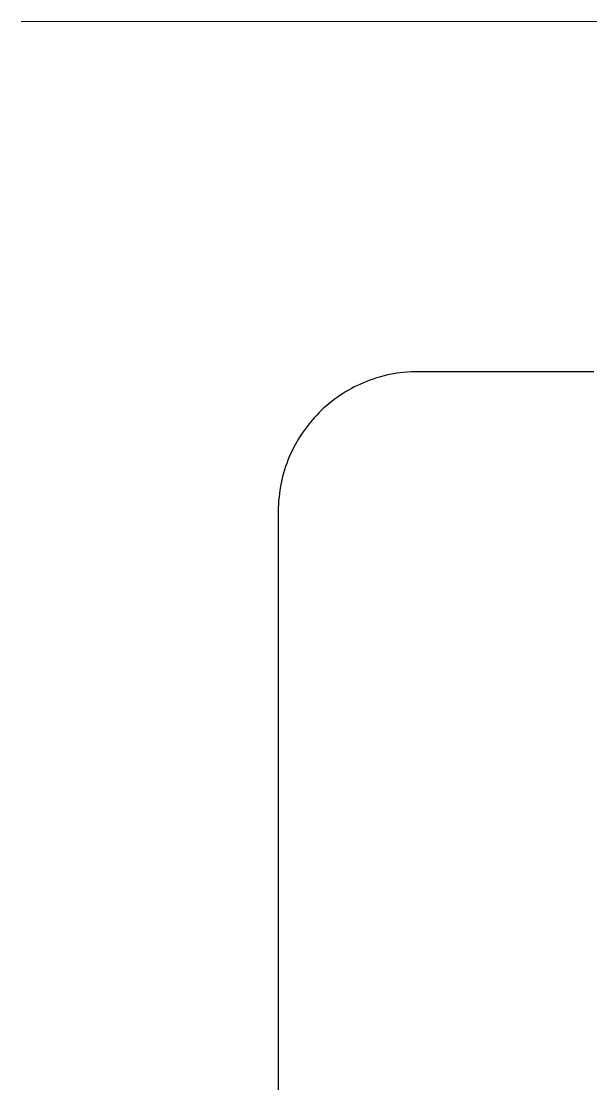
# Model space of a CAD drawing. Extents: x -53 to 325, y -116 to 23.
# Drawn here: x 276.04 to 282.16, y -59.49 to -48.08 of the extents above; entities that cross this region are included whole.
import ezdxf

# ---------------------------------------------------------------- set-up
doc = ezdxf.new("R2010")
doc.units = 0
for name, color, linetype in [('Shape032', 7, 'CONTINUOUS'), ('Shape1332', 7, 'CONTINUOUS'), ('Shape1333', 7, 'CONTINUOUS'), ('Shape1334', 7, 'CONTINUOUS'), ('Shape1335', 7, 'CONTINUOUS'), ('Shape1336', 7, 'CONTINUOUS'), ('Shape1337', 7, 'CONTINUOUS'), ('Shape1338', 7, 'CONTINUOUS'), ('Shape1339', 7, 'CONTINUOUS'), ('Shape1340', 7, 'CONTINUOUS'), ('Shape1341', 7, 'CONTINUOUS'), ('Shape1342', 7, 'CONTINUOUS'), ('Shape1343', 7, 'CONTINUOUS'), ('Shape1344', 7, 'CONTINUOUS'), ('Shape1345', 7, 'CONTINUOUS'), ('Shape1346', 7, 'CONTINUOUS'), ('Shape1347', 7, 'CONTINUOUS'), ('Shape1348', 7, 'CONTINUOUS'), ('Shape1349', 7, 'CONTINUOUS'), ('Shape1350', 7, 'CONTINUOUS'), ('Shape1351', 7, 'CONTINUOUS'), ('Shape1352', 7, 'CONTINUOUS'), ('Shape1353', 7, 'CONTINUOUS'), ('Shape1354', 7, 'CONTINUOUS'), ('Shape1355', 7, 'CONTINUOUS'), ('Shape1356', 7, 'CONTINUOUS'), ('Shape1357', 7, 'CONTINUOUS'), ('Shape1358', 7, 'CONTINUOUS'), ('Shape1359', 7, 'CONTINUOUS'), ('Shape1360', 7, 'CONTINUOUS'), ('Shape1361', 7, 'CONTINUOUS'), ('Shape1362', 7, 'CONTINUOUS'), ('Shape1363', 7, 'CONTINUOUS'), ('Shape1364', 7, 'CONTINUOUS'), ('Shape1365', 7, 'CONTINUOUS'), ('Shape1366', 7, 'CONTINUOUS'), ('Shape1367', 7, 'CONTINUOUS'), ('Shape1368', 7, 'CONTINUOUS'), ('Shape1369', 7, 'CONTINUOUS'), ('Shape1370', 7, 'CONTINUOUS'), ('Shape1371', 7, 'CONTINUOUS'), ('Shape1372', 7, 'CONTINUOUS'), ('Shape1373', 7, 'CONTINUOUS'), ('Shape1374', 7, 'CONTINUOUS'), ('Shape1375', 7, 'CONTINUOUS'), ('Shape1376', 7, 'CONTINUOUS'), ('Shape1377', 7, 'CONTINUOUS'), ('Shape1378', 7, 'CONTINUOUS'), ('Shape1379', 7, 'CONTINUOUS'), ('Shape1380', 7, 'CONTINUOUS'), ('Shape1381', 7, 'CONTINUOUS'), ('Shape1382', 7, 'CONTINUOUS'), ('Shape1383', 7, 'CONTINUOUS'), ('Shape1384', 7, 'CONTINUOUS'), ('Shape1385', 7, 'CONTINUOUS'), ('Shape1386', 7, 'CONTINUOUS'), ('Shape1387', 7, 'CONTINUOUS'), ('Shape1388', 7, 'CONTINUOUS'), ('Shape1389', 7, 'CONTINUOUS'), ('Shape1390', 7, 'CONTINUOUS'), ('Shape1391', 7, 'CONTINUOUS'), ('Shape1392', 7, 'CONTINUOUS'), ('Shape1393', 7, 'CONTINUOUS'), ('Shape1394', 7, 'CONTINUOUS'), ('Shape1395', 7, 'CONTINUOUS'), ('Shape1396', 7, 'CONTINUOUS'), ('Shape1397', 7, 'CONTINUOUS'), ('Shape1398', 7, 'CONTINUOUS'), ('Shape1399', 7, 'CONTINUOUS'), ('Shape1400', 7, 'CONTINUOUS'), ('Shape1401', 7, 'CONTINUOUS'), ('Shape1402', 7, 'CONTINUOUS'), ('Shape1403', 7, 'CONTINUOUS'), ('Shape1404', 7, 'CONTINUOUS'), ('Shape1405', 7, 'CONTINUOUS'), ('Shape1406', 7, 'CONTINUOUS'), ('Shape1407', 7, 'CONTINUOUS'), ('Shape1408', 7, 'CONTINUOUS'), ('Shape1409', 7, 'CONTINUOUS'), ('Shape1410', 7, 'CONTINUOUS'), ('Shape1411', 7, 'CONTINUOUS'), ('Shape1412', 7, 'CONTINUOUS'), ('Shape1413', 7, 'CONTINUOUS'), ('Shape1414', 7, 'CONTINUOUS'), ('Shape1415', 7, 'CONTINUOUS'), ('Shape1416', 7, 'CONTINUOUS'), ('Shape1417', 7, 'CONTINUOUS'), ('Shape1418', 7, 'CONTINUOUS'), ('Shape1419', 7, 'CONTINUOUS'), ('Shape1420', 7, 'CONTINUOUS'), ('Shape1421', 7, 'CONTINUOUS'), ('Shape1422', 7, 'CONTINUOUS'), ('Shape1423', 7, 'CONTINUOUS'), ('Shape1424', 7, 'CONTINUOUS'), ('Shape1425', 7, 'CONTINUOUS'), ('Shape1426', 7, 'CONTINUOUS'), ('Shape1427', 7, 'CONTINUOUS'), ('Shape1428', 7, 'CONTINUOUS'), ('Shape1429', 7, 'CONTINUOUS'), ('Shape1430', 7, 'CONTINUOUS'), ('Shape1431', 7, 'CONTINUOUS'), ('Shape1432', 7, 'CONTINUOUS'), ('Shape1433', 7, 'CONTINUOUS'), ('Shape1434', 7, 'CONTINUOUS'), ('Shape1435', 7, 'CONTINUOUS'), ('Shape1436', 7, 'CONTINUOUS'), ('Shape1437', 7, 'CONTINUOUS'), ('Shape1438', 7, 'CONTINUOUS'), ('Shape1439', 7, 'CONTINUOUS'), ('Shape1440', 7, 'CONTINUOUS'), ('Shape1441', 7, 'CONTINUOUS'), ('Shape1442', 7, 'CONTINUOUS'), ('Shape1443', 7, 'CONTINUOUS'), ('Shape1444', 7, 'CONTINUOUS'), ('Shape1445', 7, 'CONTINUOUS'), ('Shape1446', 7, 'CONTINUOUS'), ('Shape1447', 7, 'CONTINUOUS'), ('Shape1448', 7, 'CONTINUOUS'), ('Shape1449', 7, 'CONTINUOUS'), ('Shape1450', 7, 'CONTINUOUS'), ('Shape1451', 7, 'CONTINUOUS'), ('Shape1452', 7, 'CONTINUOUS'), ('Shape1453', 7, 'CONTINUOUS'), ('Shape1454', 7, 'CONTINUOUS'), ('Shape1455', 7, 'CONTINUOUS'), ('Shape1456', 7, 'CONTINUOUS'), ('Shape1457', 7, 'CONTINUOUS'), ('Shape1458', 7, 'CONTINUOUS'), ('Shape1459', 7, 'CONTINUOUS'), ('Shape1460', 7, 'CONTINUOUS'), ('Shape1461', 7, 'CONTINUOUS'), ('Shape1462', 7, 'CONTINUOUS'), ('Shape1463', 7, 'CONTINUOUS'), ('Shape1464', 7, 'CONTINUOUS'), ('Shape1465', 7, 'CONTINUOUS'), ('Shape1466', 7, 'CONTINUOUS'), ('Shape1467', 7, 'CONTINUOUS'), ('Shape1468', 7, 'CONTINUOUS'), ('Shape1469', 7, 'CONTINUOUS'), ('Shape1470', 7, 'CONTINUOUS'), ('Shape1471', 7, 'CONTINUOUS'), ('Shape1472', 7, 'CONTINUOUS'), ('Shape1473', 7, 'CONTINUOUS'), ('Shape1474', 7, 'CONTINUOUS'), ('Shape1475', 7, 'CONTINUOUS'), ('Shape1476', 7, 'CONTINUOUS'), ('Shape1477', 7, 'CONTINUOUS'), ('Shape1478', 7, 'CONTINUOUS'), ('Shape1479', 7, 'CONTINUOUS'), ('Shape1480', 7, 'CONTINUOUS'), ('Shape1481', 7, 'CONTINUOUS'), ('Shape1482', 7, 'CONTINUOUS'), ('Shape1483', 7, 'CONTINUOUS'), ('Shape1484', 7, 'CONTINUOUS'), ('Shape1485', 7, 'CONTINUOUS'), ('Shape1486', 7, 'CONTINUOUS'), ('Shape1487', 7, 'CONTINUOUS'), ('Shape1488', 7, 'CONTINUOUS'), ('Shape1489', 7, 'CONTINUOUS'), ('Shape1490', 7, 'CONTINUOUS'), ('Shape1491', 7, 'CONTINUOUS'), ('Shape1492', 7, 'CONTINUOUS'), ('Shape1493', 7, 'CONTINUOUS'), ('Shape1494', 7, 'CONTINUOUS'), ('Shape1495', 7, 'CONTINUOUS'), ('Shape1496', 7, 'CONTINUOUS'), ('Shape1497', 7, 'CONTINUOUS'), ('Shape1498', 7, 'CONTINUOUS'), ('Shape1499', 7, 'CONTINUOUS'), ('Shape1500', 7, 'CONTINUOUS'), ('Shape1501', 7, 'CONTINUOUS'), ('Shape1502', 7, 'CONTINUOUS'), ('Shape1503', 7, 'CONTINUOUS'), ('Shape1504', 7, 'CONTINUOUS'), ('Shape1505', 7, 'CONTINUOUS'), ('Shape1506', 7, 'CONTINUOUS'), ('Shape1507', 7, 'CONTINUOUS'), ('Shape1508', 7, 'CONTINUOUS'), ('Shape1509', 7, 'CONTINUOUS'), ('Shape1510', 7, 'CONTINUOUS'), ('Shape1511', 7, 'CONTINUOUS'), ('Shape1512', 7, 'CONTINUOUS'), ('Shape1513', 7, 'CONTINUOUS'), ('Shape1514', 7, 'CONTINUOUS'), ('Shape1515', 7, 'CONTINUOUS'), ('Shape1516', 7, 'CONTINUOUS'), ('Shape1517', 7, 'CONTINUOUS'), ('Shape1518', 7, 'CONTINUOUS'), ('Shape1519', 7, 'CONTINUOUS'), ('Shape1520', 7, 'CONTINUOUS'), ('Shape1521', 7, 'CONTINUOUS'), ('Shape1522', 7, 'CONTINUOUS'), ('Shape1523', 7, 'CONTINUOUS'), ('Shape1524', 7, 'CONTINUOUS'), ('Shape1525', 7, 'CONTINUOUS'), ('Shape1526', 7, 'CONTINUOUS'), ('Shape1527', 7, 'CONTINUOUS'), ('Shape1528', 7, 'CONTINUOUS'), ('Shape1529', 7, 'CONTINUOUS'), ('Shape1530', 7, 'CONTINUOUS'), ('Shape1531', 7, 'CONTINUOUS'), ('Shape1532', 7, 'CONTINUOUS'), ('Shape1533', 7, 'CONTINUOUS'), ('Shape1534', 7, 'CONTINUOUS'), ('Shape1535', 7, 'CONTINUOUS'), ('Shape1536', 7, 'CONTINUOUS'), ('Shape1537', 7, 'CONTINUOUS'), ('Shape1538', 7, 'CONTINUOUS'), ('Shape1539', 7, 'CONTINUOUS'), ('Shape1540', 7, 'CONTINUOUS'), ('Shape1541', 7, 'CONTINUOUS'), ('Shape1542', 7, 'CONTINUOUS'), ('Shape1543', 7, 'CONTINUOUS'), ('Shape1544', 7, 'CONTINUOUS'), ('Shape1545', 7, 'CONTINUOUS'), ('Shape1546', 7, 'CONTINUOUS'), ('Shape1547', 7, 'CONTINUOUS'), ('Shape1548', 7, 'CONTINUOUS'), ('Shape1549', 7, 'CONTINUOUS'), ('Shape1550', 7, 'CONTINUOUS'), ('Shape1551', 7, 'CONTINUOUS'), ('Shape1552', 7, 'CONTINUOUS'), ('Shape1553', 7, 'CONTINUOUS'), ('Shape1554', 7, 'CONTINUOUS'), ('Shape1555', 7, 'CONTINUOUS'), ('Shape1556', 7, 'CONTINUOUS'), ('Shape1557', 7, 'CONTINUOUS'), ('Shape1558', 7, 'CONTINUOUS'), ('Shape1559', 7, 'CONTINUOUS'), ('Shape1560', 7, 'CONTINUOUS'), ('Shape1561', 7, 'CONTINUOUS'), ('Shape1562', 7, 'CONTINUOUS'), ('Shape1563', 7, 'CONTINUOUS'), ('Shape1564', 7, 'CONTINUOUS'), ('Shape1565', 7, 'CONTINUOUS'), ('Shape1566', 7, 'CONTINUOUS'), ('Shape1567', 7, 'CONTINUOUS'), ('Shape1568', 7, 'CONTINUOUS'), ('Shape1569', 7, 'CONTINUOUS'), ('Shape1570', 7, 'CONTINUOUS'), ('Shape1571', 7, 'CONTINUOUS'), ('Shape1572', 7, 'CONTINUOUS'), ('Shape1573', 7, 'CONTINUOUS'), ('Shape1574', 7, 'CONTINUOUS'), ('Shape1575', 7, 'CONTINUOUS'), ('Shape1576', 7, 'CONTINUOUS'), ('Shape1577', 7, 'CONTINUOUS'), ('Shape1578', 7, 'CONTINUOUS'), ('Shape1579', 7, 'CONTINUOUS'), ('Shape1580', 7, 'CONTINUOUS'), ('Shape1581', 7, 'CONTINUOUS'), ('Shape1582', 7, 'CONTINUOUS'), ('Shape1583', 7, 'CONTINUOUS'), ('Shape1584', 7, 'CONTINUOUS'), ('Shape1585', 7, 'CONTINUOUS'), ('Shape1586', 7, 'CONTINUOUS'), ('Shape1587', 7, 'CONTINUOUS'), ('Shape1588', 7, 'CONTINUOUS'), ('Shape1589', 7, 'CONTINUOUS'), ('Shape1590', 7, 'CONTINUOUS'), ('Shape1591', 7, 'CONTINUOUS'), ('Shape1592', 7, 'CONTINUOUS'), ('Shape1593', 7, 'CONTINUOUS'), ('Shape1594', 7, 'CONTINUOUS'), ('Shape1595', 7, 'CONTINUOUS'), ('Shape1596', 7, 'CONTINUOUS'), ('Shape1597', 7, 'CONTINUOUS'), ('Shape1598', 7, 'CONTINUOUS'), ('Shape1599', 7, 'CONTINUOUS'), ('Shape1600', 7, 'CONTINUOUS'), ('Shape1601', 7, 'CONTINUOUS'), ('Shape1602', 7, 'CONTINUOUS')]:
    doc.layers.add(name, color=color, linetype=linetype)

msp = doc.modelspace()

# ---------------------------------------------------------------- linework, layer by layer
at = {"layer": 'Shape032'}
msp.add_line((276.038, -48.079), (292.587, -48.0776), dxfattribs=at)
at = {"layer": 'Shape1332'}
msp.add_line((282.19, -51.8424), (282.125, -51.8424), dxfattribs=at)
at = {"layer": 'Shape1333'}
msp.add_line((282.125, -51.8424), (282.06, -51.8424), dxfattribs=at)
at = {"layer": 'Shape1334'}
msp.add_line((282.06, -51.8424), (281.997, -51.8424), dxfattribs=at)
at = {"layer": 'Shape1335'}
msp.add_line((281.997, -51.8424), (281.935, -51.8424), dxfattribs=at)
at = {"layer": 'Shape1336'}
msp.add_line((281.935, -51.8424), (281.873, -51.8424), dxfattribs=at)
at = {"layer": 'Shape1337'}
msp.add_line((281.873, -51.8424), (281.813, -51.8424), dxfattribs=at)
at = {"layer": 'Shape1338'}
msp.add_line((281.813, -51.8424), (281.754, -51.8424), dxfattribs=at)
at = {"layer": 'Shape1339'}
msp.add_line((281.754, -51.8424), (281.695, -51.8424), dxfattribs=at)
at = {"layer": 'Shape1340'}
msp.add_line((281.695, -51.8424), (281.638, -51.8424), dxfattribs=at)
at = {"layer": 'Shape1341'}
msp.add_line((281.638, -51.8424), (281.581, -51.8424), dxfattribs=at)
at = {"layer": 'Shape1342'}
msp.add_line((281.581, -51.8424), (281.526, -51.8424), dxfattribs=at)
at = {"layer": 'Shape1343'}
msp.add_line((281.526, -51.8424), (281.472, -51.8424), dxfattribs=at)
at = {"layer": 'Shape1344'}
msp.add_line((281.472, -51.8424), (281.419, -51.8424), dxfattribs=at)
at = {"layer": 'Shape1345'}
msp.add_line((281.419, -51.8424), (281.367, -51.8424), dxfattribs=at)
at = {"layer": 'Shape1346'}
msp.add_line((281.367, -51.8424), (281.315, -51.8424), dxfattribs=at)
at = {"layer": 'Shape1347'}
msp.add_line((281.315, -51.8424), (281.265, -51.8424), dxfattribs=at)
at = {"layer": 'Shape1348'}
msp.add_line((281.265, -51.8424), (281.217, -51.8424), dxfattribs=at)
at = {"layer": 'Shape1349'}
msp.add_line((281.217, -51.8424), (281.169, -51.8424), dxfattribs=at)
at = {"layer": 'Shape1350'}
msp.add_line((281.169, -51.8424), (281.122, -51.8424), dxfattribs=at)
at = {"layer": 'Shape1351'}
msp.add_line((281.122, -51.8424), (281.077, -51.8424), dxfattribs=at)
at = {"layer": 'Shape1352'}
msp.add_line((281.077, -51.8424), (281.033, -51.8424), dxfattribs=at)
at = {"layer": 'Shape1353'}
msp.add_line((281.033, -51.8424), (280.989, -51.8424), dxfattribs=at)
at = {"layer": 'Shape1354'}
msp.add_line((280.989, -51.8424), (280.948, -51.8424), dxfattribs=at)
at = {"layer": 'Shape1355'}
msp.add_line((280.948, -51.8424), (280.907, -51.8424), dxfattribs=at)
at = {"layer": 'Shape1356'}
msp.add_line((280.907, -51.8424), (280.867, -51.8424), dxfattribs=at)
at = {"layer": 'Shape1357'}
msp.add_line((280.867, -51.8424), (280.829, -51.8424), dxfattribs=at)
at = {"layer": 'Shape1358'}
msp.add_line((280.829, -51.8424), (280.792, -51.8424), dxfattribs=at)
at = {"layer": 'Shape1359'}
msp.add_line((280.792, -51.8424), (280.756, -51.8424), dxfattribs=at)
at = {"layer": 'Shape1360'}
msp.add_line((280.756, -51.8424), (280.739, -51.8424), dxfattribs=at)
at = {"layer": 'Shape1361'}
msp.add_line((280.739, -51.8424), (280.721, -51.8424), dxfattribs=at)
at = {"layer": 'Shape1362'}
msp.add_line((280.721, -51.8424), (280.705, -51.8424), dxfattribs=at)
at = {"layer": 'Shape1363'}
msp.add_line((280.705, -51.8424), (280.688, -51.8424), dxfattribs=at)
at = {"layer": 'Shape1364'}
msp.add_line((280.688, -51.8424), (280.672, -51.8424), dxfattribs=at)
at = {"layer": 'Shape1365'}
msp.add_line((280.672, -51.8424), (280.656, -51.8424), dxfattribs=at)
at = {"layer": 'Shape1366'}
msp.add_line((280.656, -51.8424), (280.641, -51.8424), dxfattribs=at)
at = {"layer": 'Shape1367'}
msp.add_line((280.641, -51.8424), (280.625, -51.8424), dxfattribs=at)
at = {"layer": 'Shape1368'}
msp.add_line((280.625, -51.8424), (280.61, -51.8424), dxfattribs=at)
at = {"layer": 'Shape1369'}
msp.add_line((280.61, -51.8424), (280.596, -51.8424), dxfattribs=at)
at = {"layer": 'Shape1370'}
msp.add_line((280.596, -51.8424), (280.582, -51.8424), dxfattribs=at)
at = {"layer": 'Shape1371'}
msp.add_line((280.582, -51.8424), (280.568, -51.8424), dxfattribs=at)
at = {"layer": 'Shape1372'}
msp.add_line((280.568, -51.8424), (280.554, -51.8424), dxfattribs=at)
at = {"layer": 'Shape1373'}
msp.add_line((280.554, -51.8424), (280.541, -51.8424), dxfattribs=at)
at = {"layer": 'Shape1374'}
msp.add_line((280.541, -51.8424), (280.528, -51.8424), dxfattribs=at)
at = {"layer": 'Shape1375'}
msp.add_line((280.528, -51.8424), (280.516, -51.8424), dxfattribs=at)
at = {"layer": 'Shape1376'}
msp.add_line((280.516, -51.8424), (280.503, -51.8424), dxfattribs=at)
at = {"layer": 'Shape1377'}
msp.add_line((280.503, -51.8424), (280.491, -51.8424), dxfattribs=at)
at = {"layer": 'Shape1378'}
msp.add_line((280.491, -51.8424), (280.48, -51.8424), dxfattribs=at)
at = {"layer": 'Shape1379'}
msp.add_line((280.48, -51.8424), (280.469, -51.8424), dxfattribs=at)
at = {"layer": 'Shape1380'}
msp.add_line((280.469, -51.8424), (280.458, -51.8424), dxfattribs=at)
at = {"layer": 'Shape1381'}
msp.add_line((280.458, -51.8424), (280.447, -51.8424), dxfattribs=at)
at = {"layer": 'Shape1382'}
msp.add_line((280.447, -51.8424), (280.437, -51.8424), dxfattribs=at)
at = {"layer": 'Shape1383'}
msp.add_line((280.437, -51.8424), (280.427, -51.8424), dxfattribs=at)
at = {"layer": 'Shape1384'}
msp.add_line((280.427, -51.8424), (280.418, -51.8424), dxfattribs=at)
at = {"layer": 'Shape1385'}
msp.add_line((280.418, -51.8424), (280.409, -51.8424), dxfattribs=at)
at = {"layer": 'Shape1386'}
msp.add_line((280.409, -51.8424), (280.4, -51.8424), dxfattribs=at)
at = {"layer": 'Shape1387'}
msp.add_line((280.4, -51.8424), (280.392, -51.8424), dxfattribs=at)
at = {"layer": 'Shape1388'}
msp.add_line((280.392, -51.8424), (280.384, -51.8424), dxfattribs=at)
at = {"layer": 'Shape1389'}
msp.add_line((280.384, -51.8424), (280.376, -51.8424), dxfattribs=at)
at = {"layer": 'Shape1390'}
msp.add_line((280.376, -51.8424), (280.369, -51.8424), dxfattribs=at)
at = {"layer": 'Shape1391'}
msp.add_line((280.369, -51.8424), (280.362, -51.8424), dxfattribs=at)
at = {"layer": 'Shape1392'}
msp.add_line((280.362, -51.8424), (280.355, -51.8424), dxfattribs=at)
at = {"layer": 'Shape1393'}
msp.add_line((280.355, -51.8424), (280.349, -51.8424), dxfattribs=at)
at = {"layer": 'Shape1394'}
msp.add_line((280.349, -51.8424), (280.343, -51.8424), dxfattribs=at)
at = {"layer": 'Shape1395'}
msp.add_line((280.343, -51.8424), (280.337, -51.8424), dxfattribs=at)
at = {"layer": 'Shape1396'}
msp.add_line((280.337, -51.8424), (280.332, -51.8424), dxfattribs=at)
at = {"layer": 'Shape1397'}
msp.add_line((280.332, -51.8424), (280.328, -51.8424), dxfattribs=at)
at = {"layer": 'Shape1398'}
msp.add_line((280.328, -51.8424), (280.323, -51.8424), dxfattribs=at)
at = {"layer": 'Shape1399'}
msp.add_line((280.323, -51.8424), (280.319, -51.8424), dxfattribs=at)
at = {"layer": 'Shape1400'}
msp.add_line((280.319, -51.8424), (280.316, -51.8424), dxfattribs=at)
at = {"layer": 'Shape1401'}
msp.add_line((280.316, -51.8424), (280.312, -51.8424), dxfattribs=at)
at = {"layer": 'Shape1402'}
msp.add_line((280.312, -51.8424), (280.309, -51.8424), dxfattribs=at)
at = {"layer": 'Shape1403'}
msp.add_line((280.309, -51.8424), (280.307, -51.8424), dxfattribs=at)
at = {"layer": 'Shape1404'}
msp.add_line((280.307, -51.8424), (280.305, -51.8424), dxfattribs=at)
at = {"layer": 'Shape1405'}
msp.add_line((280.305, -51.8424), (280.303, -51.8424), dxfattribs=at)
at = {"layer": 'Shape1406'}
msp.add_line((280.303, -51.8424), (280.302, -51.8424), dxfattribs=at)
at = {"layer": 'Shape1407'}
msp.add_line((280.302, -51.8424), (280.301, -51.8424), dxfattribs=at)
at = {"layer": 'Shape1408'}
msp.add_line((280.301, -51.8424), (280.3, -51.8424), dxfattribs=at)
at = {"layer": 'Shape1409'}
msp.add_line((280.3, -51.8424), (280.3, -51.8424), dxfattribs=at)
at = {"layer": 'Shape1410'}
msp.add_line((280.3, -51.8424), (280.261, -51.8429), dxfattribs=at)
at = {"layer": 'Shape1411'}
msp.add_line((280.261, -51.8429), (280.223, -51.8444), dxfattribs=at)
at = {"layer": 'Shape1412'}
msp.add_line((280.223, -51.8444), (280.185, -51.8468), dxfattribs=at)
at = {"layer": 'Shape1413'}
msp.add_line((280.185, -51.8468), (280.147, -51.8502), dxfattribs=at)
at = {"layer": 'Shape1414'}
msp.add_line((280.147, -51.8502), (280.109, -51.8545), dxfattribs=at)
at = {"layer": 'Shape1415'}
msp.add_line((280.109, -51.8545), (280.072, -51.8597), dxfattribs=at)
at = {"layer": 'Shape1416'}
msp.add_line((280.072, -51.8597), (280.034, -51.8659), dxfattribs=at)
at = {"layer": 'Shape1417'}
msp.add_line((280.034, -51.8659), (279.998, -51.8729), dxfattribs=at)
at = {"layer": 'Shape1418'}
msp.add_line((279.998, -51.8729), (279.961, -51.8808), dxfattribs=at)
at = {"layer": 'Shape1419'}
msp.add_line((279.961, -51.8808), (279.925, -51.8897), dxfattribs=at)
at = {"layer": 'Shape1420'}
msp.add_line((279.925, -51.8897), (279.889, -51.8993), dxfattribs=at)
at = {"layer": 'Shape1421'}
msp.add_line((279.889, -51.8993), (279.854, -51.9099), dxfattribs=at)
at = {"layer": 'Shape1422'}
msp.add_line((279.854, -51.9099), (279.819, -51.9212), dxfattribs=at)
at = {"layer": 'Shape1423'}
msp.add_line((279.819, -51.9212), (279.784, -51.9335), dxfattribs=at)
at = {"layer": 'Shape1424'}
msp.add_line((279.784, -51.9335), (279.75, -51.9465), dxfattribs=at)
at = {"layer": 'Shape1425'}
msp.add_line((279.75, -51.9465), (279.716, -51.9603), dxfattribs=at)
at = {"layer": 'Shape1426'}
msp.add_line((279.716, -51.9603), (279.683, -51.9749), dxfattribs=at)
at = {"layer": 'Shape1427'}
msp.add_line((279.683, -51.9749), (279.65, -51.9903), dxfattribs=at)
at = {"layer": 'Shape1428'}
msp.add_line((279.65, -51.9903), (279.617, -52.0065), dxfattribs=at)
at = {"layer": 'Shape1429'}
msp.add_line((279.617, -52.0065), (279.585, -52.0235), dxfattribs=at)
at = {"layer": 'Shape1430'}
msp.add_line((279.585, -52.0235), (279.553, -52.0412), dxfattribs=at)
at = {"layer": 'Shape1431'}
msp.add_line((279.553, -52.0412), (279.522, -52.0596), dxfattribs=at)
at = {"layer": 'Shape1432'}
msp.add_line((279.522, -52.0596), (279.491, -52.0787), dxfattribs=at)
at = {"layer": 'Shape1433'}
msp.add_line((279.491, -52.0787), (279.461, -52.0986), dxfattribs=at)
at = {"layer": 'Shape1434'}
msp.add_line((279.461, -52.0986), (279.432, -52.1192), dxfattribs=at)
at = {"layer": 'Shape1435'}
msp.add_line((279.432, -52.1192), (279.402, -52.1404), dxfattribs=at)
at = {"layer": 'Shape1436'}
msp.add_line((279.402, -52.1404), (279.374, -52.1624), dxfattribs=at)
at = {"layer": 'Shape1437'}
msp.add_line((279.374, -52.1624), (279.346, -52.185), dxfattribs=at)
at = {"layer": 'Shape1438'}
msp.add_line((279.346, -52.185), (279.318, -52.2082), dxfattribs=at)
at = {"layer": 'Shape1439'}
msp.add_line((279.318, -52.2082), (279.291, -52.2321), dxfattribs=at)
at = {"layer": 'Shape1440'}
msp.add_line((279.291, -52.2321), (279.265, -52.2566), dxfattribs=at)
at = {"layer": 'Shape1441'}
msp.add_line((279.265, -52.2566), (279.239, -52.2818), dxfattribs=at)
at = {"layer": 'Shape1442'}
msp.add_line((279.239, -52.2818), (279.214, -52.3075), dxfattribs=at)
at = {"layer": 'Shape1443'}
msp.add_line((279.214, -52.3075), (279.19, -52.3339), dxfattribs=at)
at = {"layer": 'Shape1444'}
msp.add_line((279.19, -52.3339), (279.166, -52.3608), dxfattribs=at)
at = {"layer": 'Shape1445'}
msp.add_line((279.166, -52.3608), (279.142, -52.3883), dxfattribs=at)
at = {"layer": 'Shape1446'}
msp.add_line((279.142, -52.3883), (279.12, -52.4164), dxfattribs=at)
at = {"layer": 'Shape1447'}
msp.add_line((279.12, -52.4164), (279.098, -52.445), dxfattribs=at)
at = {"layer": 'Shape1448'}
msp.add_line((279.098, -52.445), (279.077, -52.4741), dxfattribs=at)
at = {"layer": 'Shape1449'}
msp.add_line((279.077, -52.4741), (279.056, -52.5038), dxfattribs=at)
at = {"layer": 'Shape1450'}
msp.add_line((279.056, -52.5038), (279.036, -52.5339), dxfattribs=at)
at = {"layer": 'Shape1451'}
msp.add_line((279.036, -52.5339), (279.017, -52.5646), dxfattribs=at)
at = {"layer": 'Shape1452'}
msp.add_line((279.017, -52.5646), (278.999, -52.5958), dxfattribs=at)
at = {"layer": 'Shape1453'}
msp.add_line((278.999, -52.5958), (278.981, -52.6274), dxfattribs=at)
at = {"layer": 'Shape1454'}
msp.add_line((278.981, -52.6274), (278.964, -52.6596), dxfattribs=at)
at = {"layer": 'Shape1455'}
msp.add_line((278.964, -52.6596), (278.948, -52.6921), dxfattribs=at)
at = {"layer": 'Shape1456'}
msp.add_line((278.948, -52.6921), (278.932, -52.7251), dxfattribs=at)
at = {"layer": 'Shape1457'}
msp.add_line((278.932, -52.7251), (278.918, -52.7586), dxfattribs=at)
at = {"layer": 'Shape1458'}
msp.add_line((278.918, -52.7586), (278.904, -52.7924), dxfattribs=at)
at = {"layer": 'Shape1459'}
msp.add_line((278.904, -52.7924), (278.891, -52.8267), dxfattribs=at)
at = {"layer": 'Shape1460'}
msp.add_line((278.891, -52.8267), (278.879, -52.8613), dxfattribs=at)
at = {"layer": 'Shape1461'}
msp.add_line((278.879, -52.8613), (278.867, -52.8964), dxfattribs=at)
at = {"layer": 'Shape1462'}
msp.add_line((278.867, -52.8964), (278.857, -52.9318), dxfattribs=at)
at = {"layer": 'Shape1463'}
msp.add_line((278.857, -52.9318), (278.847, -52.9676), dxfattribs=at)
at = {"layer": 'Shape1464'}
msp.add_line((278.847, -52.9676), (278.838, -53.0037), dxfattribs=at)
at = {"layer": 'Shape1465'}
msp.add_line((278.838, -53.0037), (278.83, -53.0401), dxfattribs=at)
at = {"layer": 'Shape1466'}
msp.add_line((278.83, -53.0401), (278.823, -53.0769), dxfattribs=at)
at = {"layer": 'Shape1467'}
msp.add_line((278.823, -53.0769), (278.817, -53.114), dxfattribs=at)
at = {"layer": 'Shape1468'}
msp.add_line((278.817, -53.114), (278.812, -53.1514), dxfattribs=at)
at = {"layer": 'Shape1469'}
msp.add_line((278.812, -53.1514), (278.808, -53.1891), dxfattribs=at)
at = {"layer": 'Shape1470'}
msp.add_line((278.808, -53.1891), (278.804, -53.227), dxfattribs=at)
at = {"layer": 'Shape1471'}
msp.add_line((278.804, -53.227), (278.802, -53.2652), dxfattribs=at)
at = {"layer": 'Shape1472'}
msp.add_line((278.802, -53.2652), (278.8, -53.3037), dxfattribs=at)
at = {"layer": 'Shape1473'}
msp.add_line((278.8, -53.3037), (278.8, -53.3424), dxfattribs=at)
at = {"layer": 'Shape1474'}
msp.add_line((278.8, -53.3424), (278.8, -53.3426), dxfattribs=at)
at = {"layer": 'Shape1475'}
msp.add_line((278.8, -53.3426), (278.8, -53.3432), dxfattribs=at)
at = {"layer": 'Shape1476'}
msp.add_line((278.8, -53.3432), (278.8, -53.3442), dxfattribs=at)
at = {"layer": 'Shape1477'}
msp.add_line((278.8, -53.3442), (278.8, -53.3456), dxfattribs=at)
at = {"layer": 'Shape1478'}
msp.add_line((278.8, -53.3456), (278.8, -53.3473), dxfattribs=at)
at = {"layer": 'Shape1479'}
msp.add_line((278.8, -53.3473), (278.8, -53.3495), dxfattribs=at)
at = {"layer": 'Shape1480'}
msp.add_line((278.8, -53.3495), (278.8, -53.352), dxfattribs=at)
at = {"layer": 'Shape1481'}
msp.add_line((278.8, -53.352), (278.8, -53.355), dxfattribs=at)
at = {"layer": 'Shape1482'}
msp.add_line((278.8, -53.355), (278.8, -53.3583), dxfattribs=at)
at = {"layer": 'Shape1483'}
msp.add_line((278.8, -53.3583), (278.8, -53.362), dxfattribs=at)
at = {"layer": 'Shape1484'}
msp.add_line((278.8, -53.362), (278.8, -53.366), dxfattribs=at)
at = {"layer": 'Shape1485'}
msp.add_line((278.8, -53.366), (278.8, -53.3705), dxfattribs=at)
at = {"layer": 'Shape1486'}
msp.add_line((278.8, -53.3705), (278.8, -53.3753), dxfattribs=at)
at = {"layer": 'Shape1487'}
msp.add_line((278.8, -53.3753), (278.8, -53.3805), dxfattribs=at)
at = {"layer": 'Shape1488'}
msp.add_line((278.8, -53.3805), (278.8, -53.3861), dxfattribs=at)
at = {"layer": 'Shape1489'}
msp.add_line((278.8, -53.3861), (278.8, -53.3921), dxfattribs=at)
at = {"layer": 'Shape1490'}
msp.add_line((278.8, -53.3921), (278.8, -53.3984), dxfattribs=at)
at = {"layer": 'Shape1491'}
msp.add_line((278.8, -53.3984), (278.8, -53.4051), dxfattribs=at)
at = {"layer": 'Shape1492'}
msp.add_line((278.8, -53.4051), (278.8, -53.4121), dxfattribs=at)
at = {"layer": 'Shape1493'}
msp.add_line((278.8, -53.4121), (278.8, -53.4196), dxfattribs=at)
at = {"layer": 'Shape1494'}
msp.add_line((278.8, -53.4196), (278.8, -53.4274), dxfattribs=at)
at = {"layer": 'Shape1495'}
msp.add_line((278.8, -53.4274), (278.8, -53.4355), dxfattribs=at)
at = {"layer": 'Shape1496'}
msp.add_line((278.8, -53.4355), (278.8, -53.444), dxfattribs=at)
at = {"layer": 'Shape1497'}
msp.add_line((278.8, -53.444), (278.8, -53.4529), dxfattribs=at)
at = {"layer": 'Shape1498'}
msp.add_line((278.8, -53.4529), (278.8, -53.4622), dxfattribs=at)
at = {"layer": 'Shape1499'}
msp.add_line((278.8, -53.4622), (278.8, -53.4718), dxfattribs=at)
at = {"layer": 'Shape1500'}
msp.add_line((278.8, -53.4718), (278.8, -53.4817), dxfattribs=at)
at = {"layer": 'Shape1501'}
msp.add_line((278.8, -53.4817), (278.8, -53.492), dxfattribs=at)
at = {"layer": 'Shape1502'}
msp.add_line((278.8, -53.492), (278.8, -53.5027), dxfattribs=at)
at = {"layer": 'Shape1503'}
msp.add_line((278.8, -53.5027), (278.8, -53.5137), dxfattribs=at)
at = {"layer": 'Shape1504'}
msp.add_line((278.8, -53.5137), (278.8, -53.525), dxfattribs=at)
at = {"layer": 'Shape1505'}
msp.add_line((278.8, -53.525), (278.8, -53.5367), dxfattribs=at)
at = {"layer": 'Shape1506'}
msp.add_line((278.8, -53.5367), (278.8, -53.5488), dxfattribs=at)
at = {"layer": 'Shape1507'}
msp.add_line((278.8, -53.5488), (278.8, -53.5612), dxfattribs=at)
at = {"layer": 'Shape1508'}
msp.add_line((278.8, -53.5612), (278.8, -53.5739), dxfattribs=at)
at = {"layer": 'Shape1509'}
msp.add_line((278.8, -53.5739), (278.8, -53.587), dxfattribs=at)
at = {"layer": 'Shape1510'}
msp.add_line((278.8, -53.587), (278.8, -53.6004), dxfattribs=at)
at = {"layer": 'Shape1511'}
msp.add_line((278.8, -53.6004), (278.8, -53.6142), dxfattribs=at)
at = {"layer": 'Shape1512'}
msp.add_line((278.8, -53.6142), (278.8, -53.6283), dxfattribs=at)
at = {"layer": 'Shape1513'}
msp.add_line((278.8, -53.6283), (278.8, -53.6427), dxfattribs=at)
at = {"layer": 'Shape1514'}
msp.add_line((278.8, -53.6427), (278.8, -53.6575), dxfattribs=at)
at = {"layer": 'Shape1515'}
msp.add_line((278.8, -53.6575), (278.8, -53.6726), dxfattribs=at)
at = {"layer": 'Shape1516'}
msp.add_line((278.8, -53.6726), (278.8, -53.688), dxfattribs=at)
at = {"layer": 'Shape1517'}
msp.add_line((278.8, -53.688), (278.8, -53.7038), dxfattribs=at)
at = {"layer": 'Shape1518'}
msp.add_line((278.8, -53.7038), (278.8, -53.7199), dxfattribs=at)
at = {"layer": 'Shape1519'}
msp.add_line((278.8, -53.7199), (278.8, -53.7363), dxfattribs=at)
at = {"layer": 'Shape1520'}
msp.add_line((278.8, -53.7363), (278.8, -53.7531), dxfattribs=at)
at = {"layer": 'Shape1521'}
msp.add_line((278.8, -53.7531), (278.8, -53.7701), dxfattribs=at)
at = {"layer": 'Shape1522'}
msp.add_line((278.8, -53.7701), (278.8, -53.7875), dxfattribs=at)
at = {"layer": 'Shape1523'}
msp.add_line((278.8, -53.7875), (278.8, -53.8052), dxfattribs=at)
at = {"layer": 'Shape1524'}
msp.add_line((278.8, -53.8052), (278.8, -53.8233), dxfattribs=at)
at = {"layer": 'Shape1525'}
msp.add_line((278.8, -53.8233), (278.8, -53.8416), dxfattribs=at)
at = {"layer": 'Shape1526'}
msp.add_line((278.8, -53.8416), (278.8, -53.8792), dxfattribs=at)
at = {"layer": 'Shape1527'}
msp.add_line((278.8, -53.8792), (278.8, -53.9181), dxfattribs=at)
at = {"layer": 'Shape1528'}
msp.add_line((278.8, -53.9181), (278.8, -53.9582), dxfattribs=at)
at = {"layer": 'Shape1529'}
msp.add_line((278.8, -53.9582), (278.8, -53.9996), dxfattribs=at)
at = {"layer": 'Shape1530'}
msp.add_line((278.8, -53.9996), (278.8, -54.0421), dxfattribs=at)
at = {"layer": 'Shape1531'}
msp.add_line((278.8, -54.0421), (278.8, -54.0859), dxfattribs=at)
at = {"layer": 'Shape1532'}
msp.add_line((278.8, -54.0859), (278.8, -54.1308), dxfattribs=at)
at = {"layer": 'Shape1533'}
msp.add_line((278.8, -54.1308), (278.8, -54.177), dxfattribs=at)
at = {"layer": 'Shape1534'}
msp.add_line((278.8, -54.177), (278.8, -54.2242), dxfattribs=at)
at = {"layer": 'Shape1535'}
msp.add_line((278.8, -54.2242), (278.8, -54.2727), dxfattribs=at)
at = {"layer": 'Shape1536'}
msp.add_line((278.8, -54.2727), (278.8, -54.3223), dxfattribs=at)
at = {"layer": 'Shape1537'}
msp.add_line((278.8, -54.3223), (278.8, -54.373), dxfattribs=at)
at = {"layer": 'Shape1538'}
msp.add_line((278.8, -54.373), (278.8, -54.4248), dxfattribs=at)
at = {"layer": 'Shape1539'}
msp.add_line((278.8, -54.4248), (278.8, -54.4777), dxfattribs=at)
at = {"layer": 'Shape1540'}
msp.add_line((278.8, -54.4777), (278.8, -54.5317), dxfattribs=at)
at = {"layer": 'Shape1541'}
msp.add_line((278.8, -54.5317), (278.8, -54.5868), dxfattribs=at)
at = {"layer": 'Shape1542'}
msp.add_line((278.8, -54.5868), (278.8, -54.6429), dxfattribs=at)
at = {"layer": 'Shape1543'}
msp.add_line((278.8, -54.6429), (278.8, -54.7001), dxfattribs=at)
at = {"layer": 'Shape1544'}
msp.add_line((278.8, -54.7001), (278.8, -54.7584), dxfattribs=at)
at = {"layer": 'Shape1545'}
msp.add_line((278.8, -54.7584), (278.8, -54.8176), dxfattribs=at)
at = {"layer": 'Shape1546'}
msp.add_line((278.8, -54.8176), (278.8, -54.8779), dxfattribs=at)
at = {"layer": 'Shape1547'}
msp.add_line((278.8, -54.8779), (278.8, -54.9392), dxfattribs=at)
at = {"layer": 'Shape1548'}
msp.add_line((278.8, -54.9392), (278.8, -55.0015), dxfattribs=at)
at = {"layer": 'Shape1549'}
msp.add_line((278.8, -55.0015), (278.8, -55.0647), dxfattribs=at)
at = {"layer": 'Shape1550'}
msp.add_line((278.8, -55.0647), (278.8, -55.1289), dxfattribs=at)
at = {"layer": 'Shape1551'}
msp.add_line((278.8, -55.1289), (278.8, -55.1941), dxfattribs=at)
at = {"layer": 'Shape1552'}
msp.add_line((278.8, -55.1941), (278.8, -55.2602), dxfattribs=at)
at = {"layer": 'Shape1553'}
msp.add_line((278.8, -55.2602), (278.8, -55.3272), dxfattribs=at)
at = {"layer": 'Shape1554'}
msp.add_line((278.8, -55.3272), (278.8, -55.3952), dxfattribs=at)
at = {"layer": 'Shape1555'}
msp.add_line((278.8, -55.3952), (278.8, -55.464), dxfattribs=at)
at = {"layer": 'Shape1556'}
msp.add_line((278.8, -55.464), (278.8, -55.5338), dxfattribs=at)
at = {"layer": 'Shape1557'}
msp.add_line((278.8, -55.5338), (278.8, -55.6044), dxfattribs=at)
at = {"layer": 'Shape1558'}
msp.add_line((278.8, -55.6044), (278.8, -55.6759), dxfattribs=at)
at = {"layer": 'Shape1559'}
msp.add_line((278.8, -55.6759), (278.8, -55.7483), dxfattribs=at)
at = {"layer": 'Shape1560'}
msp.add_line((278.8, -55.7483), (278.8, -55.8214), dxfattribs=at)
at = {"layer": 'Shape1561'}
msp.add_line((278.8, -55.8214), (278.8, -55.8955), dxfattribs=at)
at = {"layer": 'Shape1562'}
msp.add_line((278.8, -55.8955), (278.8, -55.9703), dxfattribs=at)
at = {"layer": 'Shape1563'}
msp.add_line((278.8, -55.9703), (278.8, -56.0459), dxfattribs=at)
at = {"layer": 'Shape1564'}
msp.add_line((278.8, -56.0459), (278.8, -56.1224), dxfattribs=at)
at = {"layer": 'Shape1565'}
msp.add_line((278.8, -56.1224), (278.8, -56.1996), dxfattribs=at)
at = {"layer": 'Shape1566'}
msp.add_line((278.8, -56.1996), (278.8, -56.2775), dxfattribs=at)
at = {"layer": 'Shape1567'}
msp.add_line((278.8, -56.2775), (278.8, -56.3563), dxfattribs=at)
at = {"layer": 'Shape1568'}
msp.add_line((278.8, -56.3563), (278.8, -56.4357), dxfattribs=at)
at = {"layer": 'Shape1569'}
msp.add_line((278.8, -56.4357), (278.8, -56.516), dxfattribs=at)
at = {"layer": 'Shape1570'}
msp.add_line((278.8, -56.516), (278.8, -56.5969), dxfattribs=at)
at = {"layer": 'Shape1571'}
msp.add_line((278.8, -56.5969), (278.8, -56.6785), dxfattribs=at)
at = {"layer": 'Shape1572'}
msp.add_line((278.8, -56.6785), (278.8, -56.7608), dxfattribs=at)
at = {"layer": 'Shape1573'}
msp.add_line((278.8, -56.7608), (278.8, -56.8438), dxfattribs=at)
at = {"layer": 'Shape1574'}
msp.add_line((278.8, -56.8438), (278.8, -56.9275), dxfattribs=at)
at = {"layer": 'Shape1575'}
msp.add_line((278.8, -56.9275), (278.8, -57.0118), dxfattribs=at)
at = {"layer": 'Shape1576'}
msp.add_line((278.8, -57.0118), (278.8, -57.0968), dxfattribs=at)
at = {"layer": 'Shape1577'}
msp.add_line((278.8, -57.0968), (278.8, -57.1824), dxfattribs=at)
at = {"layer": 'Shape1578'}
msp.add_line((278.8, -57.1824), (278.8, -57.2686), dxfattribs=at)
at = {"layer": 'Shape1579'}
msp.add_line((278.8, -57.2686), (278.8, -57.3554), dxfattribs=at)
at = {"layer": 'Shape1580'}
msp.add_line((278.8, -57.3554), (278.8, -57.4429), dxfattribs=at)
at = {"layer": 'Shape1581'}
msp.add_line((278.8, -57.4429), (278.8, -57.5309), dxfattribs=at)
at = {"layer": 'Shape1582'}
msp.add_line((278.8, -57.5309), (278.8, -57.6194), dxfattribs=at)
at = {"layer": 'Shape1583'}
msp.add_line((278.8, -57.6194), (278.8, -57.7086), dxfattribs=at)
at = {"layer": 'Shape1584'}
msp.add_line((278.8, -57.7086), (278.8, -57.7982), dxfattribs=at)
at = {"layer": 'Shape1585'}
msp.add_line((278.8, -57.7982), (278.8, -57.8884), dxfattribs=at)
at = {"layer": 'Shape1586'}
msp.add_line((278.8, -57.8884), (278.8, -57.9792), dxfattribs=at)
at = {"layer": 'Shape1587'}
msp.add_line((278.8, -57.9792), (278.8, -58.0704), dxfattribs=at)
at = {"layer": 'Shape1588'}
msp.add_line((278.8, -58.0704), (278.8, -58.1621), dxfattribs=at)
at = {"layer": 'Shape1589'}
msp.add_line((278.8, -58.1621), (278.8, -58.2543), dxfattribs=at)
at = {"layer": 'Shape1590'}
msp.add_line((278.8, -58.2543), (278.8, -58.347), dxfattribs=at)
at = {"layer": 'Shape1591'}
msp.add_line((278.8, -58.347), (278.8, -58.4401), dxfattribs=at)
at = {"layer": 'Shape1592'}
msp.add_line((278.8, -58.4401), (278.8, -58.5337), dxfattribs=at)
at = {"layer": 'Shape1593'}
msp.add_line((278.8, -58.5337), (278.8, -58.6277), dxfattribs=at)
at = {"layer": 'Shape1594'}
msp.add_line((278.8, -58.6277), (278.8, -58.7222), dxfattribs=at)
at = {"layer": 'Shape1595'}
msp.add_line((278.8, -58.7222), (278.8, -58.817), dxfattribs=at)
at = {"layer": 'Shape1596'}
msp.add_line((278.8, -58.817), (278.8, -58.9123), dxfattribs=at)
at = {"layer": 'Shape1597'}
msp.add_line((278.8, -58.9123), (278.8, -59.0079), dxfattribs=at)
at = {"layer": 'Shape1598'}
msp.add_line((278.8, -59.0079), (278.8, -59.1039), dxfattribs=at)
at = {"layer": 'Shape1599'}
msp.add_line((278.8, -59.1039), (278.8, -59.2002), dxfattribs=at)
at = {"layer": 'Shape1600'}
msp.add_line((278.8, -59.2002), (278.8, -59.2969), dxfattribs=at)
at = {"layer": 'Shape1601'}
msp.add_line((278.8, -59.2969), (278.8, -59.394), dxfattribs=at)
at = {"layer": 'Shape1602'}
msp.add_line((278.8, -59.394), (278.8, -59.589), dxfattribs=at)

doc.saveas('drawing.dxf')
